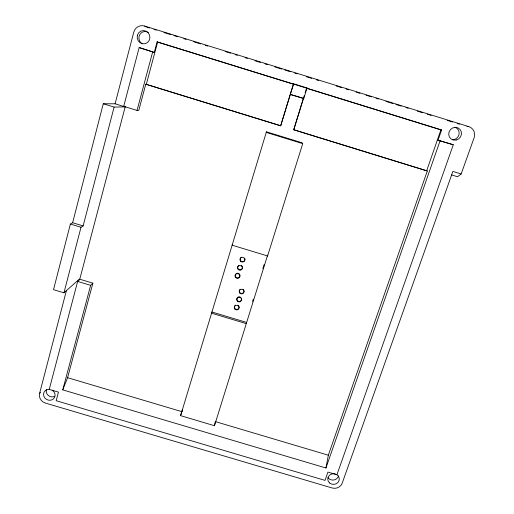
<?xml version="1.0" encoding="UTF-8"?>
<svg xmlns="http://www.w3.org/2000/svg" width="514" height="514" viewBox="0 0 514 514"><rect width="100%" height="100%" fill="white"/><g stroke="black" fill="none" stroke-linecap="round" stroke-linejoin="round"><path stroke-width="0.77" d="M232.386 244.381L232.129 245.197L267.588 255.959L267.633 255.085M267.588 255.959L302.727 143.637L302.168 142.815L266.432 131.815L180.594 415.659L214.473 425.727L267.396 255.85M294.188 84.302L441.59 129.971L438.024 140.219L453.29 144.762L336.927 474.743L327.938 472.077L325.028 480.391L56.18 400.714L58.461 392.131L49.235 389.387L77.64 281.428L80.023 279.301L92.88 283.163L90.65 285.341L62.747 389.869L325.94 467.991L328.343 455.205L427.314 170.976L293.687 129.708L304.185 95.771M214.473 425.727L215.218 421.827M70.386 224.046L53.514 289.671L63.954 292.807L79.933 278.601L125.178 106.899L115.091 103.802L103.275 103.757L72.628 222.735L70.386 224.046L81.006 227.259L83.139 225.916L114.108 107.085L125.178 106.899M63.954 292.807L81.006 227.259M115.091 103.802L133.73 32.292A9.291 8.841 75.7 0 1 144.627 26.047L468.787 126.605A9.156 8.674 -47.2 0 1 474.107 137.765L461.161 173.983L452.879 171.425L342.195 483.186A8.031 7.414 -1.9 0 1 332.076 487.972L45.45 403.079A8.147 7.53 27.3 0 1 39.578 393.473L66.447 290.416M145.783 84.206L280.708 125.789L145.783 84.206L138.793 110.349L137.045 110.42L123.707 106.327L139.165 47.564L154.277 52.428L157.111 41.84L293.455 84.078M137.045 110.42L152.703 51.753M62.747 389.869L67.604 377.687L92.88 283.163M146.329 84.29L157.612 42.103L157.111 41.84M180.594 415.659L182.444 409.6M280.689 125.699L293.378 84.161L293.687 83.814L307.044 87.952L303.78 98.502L290.269 94.505L280.708 125.789M290.269 94.505L293.687 83.814M305.117 92.758L306.286 88.986M303.427 98.572L293.764 129.811L427.314 170.976M252.567 301.461L253.286 299.161M262.872 268.501L264.067 264.671M266.432 131.815L266.233 132.4L302.727 143.637M426.684 170.699L440.896 129.862L441.59 129.971M325.94 467.991L440.106 140.682M39.578 393.473L40.49 392.368M461.161 173.983L457.563 176.758L451.62 174.921M306.646 88.164L307.044 87.952M123.707 106.327L124.986 106.308M466.969 126.399L468.787 126.605M453.29 144.762L438.024 140.219M67.604 377.687L182.207 411.759M215.282 421.589L328.343 455.205M77.64 281.428L90.65 285.341M72.628 222.735L83.139 225.916M246.572 322.426L211.941 311.998L211.575 313.187L246.405 323.666M103.275 103.757L114.108 107.085M157.612 42.103L293.378 84.161M306.517 88.235L440.896 129.862M290.455 94.377L303.78 98.502M154.277 52.428L139.165 47.564M147.062 27.281L149.356 27.994M153.949 29.42L156.25 30.133M163.908 32.504L170.796 34.644M173.861 35.594L177.69 36.783M183.813 38.678L186.113 39.392M193.765 41.769L200.659 43.908M205.253 45.335L207.553 46.048M225.164 51.509L230.523 53.173M235.116 54.593L237.417 55.306M245.069 57.684L247.369 58.397M255.028 60.774L260.386 62.432M264.98 63.858L267.28 64.571M274.932 66.948L281.826 69.088M284.891 70.032L290.249 71.697M294.843 73.123L297.143 73.836M306.331 76.689L311.69 78.346M316.283 79.773L318.584 80.486M336.195 85.947L341.553 87.611M346.147 89.038L348.447 89.751M356.099 92.122L359.928 93.31M366.058 95.212L371.416 96.876M376.01 98.302L378.304 99.016M385.963 101.386L392.857 103.526M395.921 104.477L401.28 106.141M405.874 107.561L408.167 108.274M417.362 111.127L422.72 112.791M427.314 114.217L431.143 115.399M447.225 120.392L452.583 122.056M457.177 123.476L459.471 124.189M144.627 26.047L146.291 27.043M54.741 396.345A5.802 5.371 27.3 0 1 48.419 395.529A5.802 5.371 27.3 0 1 46.414 389.663M338.443 475.951A5.718 5.288 -1.9 0 1 333.811 479.992A5.718 5.288 -1.9 0 1 328.022 477.602M142.031 43.69A6.592 6.284 75.8 0 1 139.769 34.637A6.592 6.284 75.8 0 1 148.392 32.491M454.999 127.318A6.496 6.174 -48 0 1 459.034 134.43A6.496 6.174 -48 0 1 452.333 139.75M52.235 390.197A5.866 5.429 27.2 0 1 53 399.243A5.866 5.429 27.2 0 1 43.876 396.3A5.866 5.429 27.2 0 1 49.35 389.265M244.664 258.189A2.397 2.352 12.4 0 1 243.687 261.375A2.397 2.352 12.4 0 1 240.443 260.392A2.397 2.352 12.4 0 1 241.419 257.206M242.345 268.135A2.39 2.345 12.5 0 1 239.081 269.574A2.39 2.345 12.5 0 1 238.027 266.194M238.419 265.719A2.39 2.345 12.5 0 1 238.926 265.365M241.317 265.455A2.39 2.345 12.5 0 1 242.383 266.92M239.665 274.457A2.39 2.332 12.6 0 1 238.894 277.515A2.39 2.332 12.6 0 1 235.708 277.001A2.39 2.332 12.6 0 1 235.926 273.853M236.427 273.499A2.39 2.332 12.6 0 1 238.245 273.319M238.811 273.577A2.39 2.332 12.6 0 1 239.299 273.962M244.047 290.815A2.377 2.313 10.3 0 1 240.79 293.237A2.377 2.313 10.3 0 1 240.237 289.253M243.135 289.273A2.377 2.313 10.3 0 1 243.887 290.23M241.522 298.608A2.371 2.307 10.5 0 1 238.535 301.32A2.371 2.307 10.5 0 1 237.59 297.42M238.091 297.073A2.371 2.307 10.5 0 1 239.897 296.912M240.462 297.163A2.371 2.307 10.5 0 1 240.944 297.548M237.995 305.155A2.371 2.294 10.7 0 1 238.522 308.644A2.371 2.294 10.7 0 1 234.898 308.503A2.371 2.294 10.7 0 1 235.63 305.059M456.233 140.033A6.579 6.252 -47.8 0 0 459.998 129.374A6.579 6.252 -47.8 0 0 449.082 131.892A6.579 6.252 -47.8 0 0 456.233 140.033M137.379 35.325A6.682 6.361 75.6 0 0 145.147 43.716A6.682 6.361 75.6 0 0 148.071 32.665A6.682 6.361 75.6 0 0 137.379 35.325M329.577 482.967A5.782 5.346 -1.8 0 0 339.163 480.237A5.782 5.346 -1.8 0 0 331.858 473.94A5.782 5.346 -1.8 0 0 329.577 482.967M240.725 261.279A2.403 2.358 12.4 0 0 244.773 260.373A2.403 2.358 12.4 0 0 241.921 257.366A2.403 2.358 12.4 0 0 240.725 261.279M238.226 269.439A2.397 2.352 12.5 0 0 242.267 268.539A2.397 2.352 12.5 0 0 239.421 265.552A2.397 2.352 12.5 0 0 238.226 269.439M235.746 277.579A2.39 2.339 12.6 0 0 239.775 276.661A2.39 2.339 12.6 0 0 236.915 273.699A2.39 2.339 12.6 0 0 235.746 277.579M239.723 292.961A2.384 2.319 10.3 0 0 243.809 292.46A2.384 2.319 10.3 0 0 241.291 289.253A2.384 2.319 10.3 0 0 239.723 292.961M237.397 301.159A2.377 2.313 10.5 0 0 241.407 300.279A2.377 2.313 10.5 0 0 238.58 297.336A2.377 2.313 10.5 0 0 237.397 301.159M234.937 309.152A2.371 2.3 10.7 0 0 238.933 308.278A2.371 2.3 10.7 0 0 236.112 305.342A2.371 2.3 10.7 0 0 234.937 309.152"/></g></svg>
